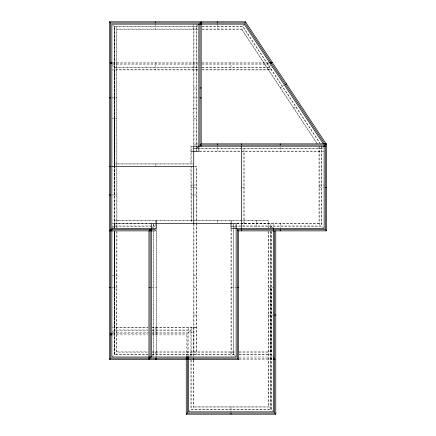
<?xml version="1.0" encoding="UTF-8"?>
<svg xmlns="http://www.w3.org/2000/svg" width="436" height="436" viewBox="0 0 436 436"><rect width="100%" height="100%" fill="white"/><g stroke="black" fill="none" stroke-linecap="round" stroke-linejoin="round"><path stroke-width="0.33" stroke-dasharray="2.18 1.64" d="M114.205 275.41L114.183 330.216L147.929 330.216M271.099 231.63L270.876 409.3L273.443 411.867M114.303 223.401L114.308 228.132L114.417 26.7L111.85 24.133M114.417 118.232L114.303 166.53L114.183 97.898M114.417 97.898L114.303 165.849L114.183 118.232M114.183 287.646L114.281 231.505L114.417 275.41M148.185 354.691L114.183 354.691L114.401 231.516M114.412 228.137L114.417 223.401M114.183 327.414L114.303 231.505L114.417 287.646M114.183 69.934L114.303 97.898L114.417 69.934M114.183 194.968L114.297 167.206L114.417 194.968M270.876 351.89L271.11 287.646M317.163 143.869L241.56 29.038L317.599 144.098M320.395 144.098L242.814 26.7L244.198 24.133M268.434 69.7L272.593 67.1M244.236 223.401L244.002 223.635L244.002 151.101L244.236 151.336M198.854 24.133L196.287 26.7L196.287 151.336M116.75 163.963L191.153 163.963L191.153 146.436L192.903 146.436M116.75 220.834L268.309 220.6L268.309 228.535M111.85 228.535L114.417 225.968L156.426 225.968M196.287 144.098L197.879 143.869M196.287 148.769L198.854 146.202M151.292 228.535L153.859 225.968M196.287 220.834L196.522 166.53L194.609 166.53M147.973 329.981L114.417 329.981L111.85 332.548L148.556 332.548M116.984 327.414L116.75 327.649L147.902 327.649M111.85 357.024L114.417 354.457L114.417 231.309M116.984 231.505L116.75 352.125L147.902 352.125M324.15 146.202L321.583 148.769L193.72 148.769M151.292 357.024L153.859 354.457L153.859 231.391M151.984 334.886L186.254 334.886L187.42 333.714L187.42 356.833M188.586 332.548L191.153 329.981M191.153 354.457L188.586 357.024L188.586 327.414M193.486 352.125L193.955 352.125L193.955 223.167M188.586 411.867L191.153 409.3L270.876 409.3L270.876 231.314M268.538 231.314L268.538 406.962L193.486 406.962L270.876 406.962M196.522 148.534L198.854 146.665M280.223 87.968L284.506 85.14M293.662 108.302L296.971 106.112M114.183 223.401L114.194 228.137L114.183 26.465L197.879 26.465M201.955 26.465L242.939 26.465L319.948 142.997M198.004 26.7L114.417 26.7L114.417 228.137M202.053 26.7L242.814 26.7M197.617 29.038L116.75 29.038L116.984 228.137M202.277 29.038L244.356 29.038M116.984 29.267L197.879 29.267M201.955 29.267L241.435 29.267M112.886 62.462L197.786 62.462M201.857 62.462L268.26 62.462M112.711 63.634L197.786 63.634M201.857 63.634L268.985 63.634M112.532 64.801L197.786 64.801M201.857 64.801L271.067 64.801L269.688 67.367L201.857 67.367M114.183 67.133L197.786 67.133M201.857 67.133L269.813 67.133M197.999 67.367L114.417 67.367L111.85 64.801M197.65 69.7L116.75 69.7L116.984 69.934M202.413 69.7L271.23 69.7M111.85 69.934L197.999 69.934M201.857 69.934L271.383 69.934M193.72 87.968L197.688 87.968M111.85 97.898L116.984 97.898M193.72 97.898L197.688 97.898M193.72 108.302L196.522 108.302M111.85 118.232L116.984 118.232M193.72 118.232L196.522 118.232M193.955 144.098L198.026 144.098M194.385 148.534L323.474 148.534M191.153 151.101L192.903 151.101M199.356 151.101L321.583 151.101M190.919 151.336L193.159 151.336M199.508 151.336L324.15 151.336M114.417 163.963L193.486 163.963M194.276 166.296L196.287 166.296L196.287 222.496M190.919 185.033L192.903 185.033M193.955 185.033L196.522 185.033M319.016 185.033L324.15 185.033M190.919 187.371L192.903 187.371M193.955 187.371L196.522 187.371M241.669 187.371L244.236 187.371M319.016 187.371L324.15 187.371M111.85 194.968L116.984 194.968M190.919 194.968L193.486 194.968M193.955 194.968L196.522 194.968M114.417 220.834L268.538 220.834L268.538 227.935M114.417 223.167L150.654 223.167M236.873 223.167L270.876 223.167L270.876 228.012L270.876 225.968L273.443 228.535M111.85 223.401L150.638 223.401M236.873 223.401L319.25 223.635M150.611 223.635L116.75 223.635L116.75 223.167M236.835 223.635L321.583 223.635M231.015 225.968L321.583 225.968L324.15 228.535M111.85 226.202L155.352 226.202M231.015 226.202L241.435 226.202M242.792 226.202L321.817 226.202L321.817 145.826M111.85 275.41L116.984 275.41M193.72 275.41L196.522 275.41M111.85 287.646L116.984 287.646M151.292 287.646L156.426 287.646M193.72 287.646L196.522 287.646M231.015 287.646L236.149 287.646M268.309 287.646L273.443 287.646M193.72 315.065L196.522 315.065M268.309 315.065L273.443 315.065M111.85 327.414L148.224 327.414M151.968 327.414L196.522 327.414M151.968 327.649L196.287 327.649M151.968 329.981L193.955 329.981M151.979 330.216L190.919 330.216L190.919 356.724M151.951 332.548L193.72 332.548M112.036 333.714L147.908 333.714M151.968 333.714L187.42 333.714M112.886 334.886L147.94 334.886M116.984 351.89L148.224 351.89M151.99 351.89L235.762 351.89M239.053 351.89L273.443 351.89M151.968 352.125L235.707 352.125M239.053 352.125L268.538 352.125L268.309 351.89M148.42 354.457L114.417 354.457L114.199 231.516L114.183 354.691M151.821 354.457L235.745 354.457M239.053 354.457L270.876 354.457L273.443 357.024M151.979 354.691L235.772 354.691M239.168 354.691L271.11 354.691M239.097 357.024L272.767 357.024M239.19 358.19L272.565 358.19M239.151 359.357L272.386 359.357M271.11 231.603L271.11 409.535L190.919 409.535L190.919 360.109M233.582 225.968L236.149 228.535M191.153 220.834L190.919 166.53M236.149 357.024L233.582 354.457L233.582 223.401M270.876 287.646L271.11 351.89M114.303 287.646L114.417 327.414M270.881 231.412L271.11 409.535M114.183 26.465L114.303 97.898M114.396 275.41L114.417 329.981M321.583 145.897L321.583 225.968M319.25 146.436L319.25 225.968M319.016 146.665L319.016 223.401M280.223 147.368L280.223 151.336M280.223 223.401L280.223 228.535M273.443 223.401L273.443 228.137M268.309 231.516L268.309 406.733M256.368 220.6L256.368 228.535M244.002 148.769L244.002 225.968M233.816 224.077L233.816 354.691M231.249 220.834L231.249 222.583M231.249 229.276L231.249 354.457M231.015 62.462L231.015 63.634M231.015 64.801L231.015 69.934M231.015 220.6L231.015 223.635M231.015 229.276L231.015 356.441M231.015 406.733L231.015 411.867M217.575 24.133L217.575 29.267M217.575 146.202L217.575 151.336M217.575 220.6L217.575 222.583M196.522 24.133L196.522 151.336M196.522 223.401L196.522 351.89M196.287 223.167L196.287 354.457M193.955 26.7L193.955 146.665L190.919 146.665L190.919 163.729M193.72 24.133L193.72 146.665M193.72 223.401L193.72 357.024M193.72 360.016L193.72 406.733M193.486 327.414L193.486 356.648M193.486 360.049L193.486 409.3M191.153 166.296L191.153 223.167M191.153 327.414L191.153 356.621M191.153 359.994L191.153 409.3M186.254 334.886L186.254 356.637M156.426 220.6L156.426 223.635M156.426 229.276L156.426 357.024M156.192 220.834L156.192 222.583M156.192 231.314L156.192 354.457M155.352 24.133L155.352 29.267M155.352 62.462L155.352 63.634M155.352 64.801L155.352 69.934M155.352 163.729L155.352 166.296M155.352 220.6L155.352 223.167M155.352 223.635L155.352 228.535M155.352 327.414L155.352 332.548M155.352 333.714L155.352 334.886M155.352 351.89L155.352 356.441M153.859 223.635L153.859 228.137M153.625 224.077L153.625 228.137M153.625 231.516L153.625 356.343M116.75 26.7L116.75 227.919M116.75 231.309L116.75 354.457M271.11 226.202L271.105 227.559L271.11 226.202"/><path stroke-width="0.65" d="M324.945 144.212L244.825 22.966L245.452 21.8L109.518 21.8L109.518 359.357L238.481 359.357L238.481 230.873L237.315 229.701L325.316 229.701L326.482 230.873L238.481 230.873M200.02 146.125L200.02 22.966L201.187 21.8L201.187 143.869L200.02 145.035L325.316 145.035L326.482 143.869L326.482 230.873M109.518 359.357L110.684 358.19L110.684 22.966L109.518 21.8M187.42 358.19L186.254 359.357L186.254 414.2L275.775 414.2L275.775 230.873M186.254 414.2L187.42 413.034L274.609 413.034L275.775 414.2M285.482 84.491L286.457 83.848M110.684 22.966L244.825 22.966M110.194 62.462L112.216 62.462M268.936 62.462L272.326 62.462M110.684 63.634L112.036 63.634M270.342 63.634L271.693 63.634M200.02 87.968L201.187 87.968M109.518 97.898L110.684 97.898M200.02 97.898L201.187 97.898M201.187 143.869L326.482 143.869M323.806 146.665L325.169 146.665L324.052 144.975M193.72 151.336L198.854 151.336L198.854 24.133M109.518 166.53L110.684 166.53M111.85 166.53L193.72 166.53M325.316 187.371L326.482 187.371M109.518 194.968L110.684 194.968M111.85 228.535L156.426 228.535L156.426 223.401M109.518 287.646L110.684 287.646M148.959 287.646L150.126 287.646M237.315 287.646L238.481 287.646M274.609 315.065L275.775 315.065M110.684 333.714L112.036 333.714M110.194 334.886L112.216 334.886M110.684 358.19L237.315 358.19L238.481 359.357M273.247 358.19L274.609 358.19M273.061 359.357L275.1 359.357M245.452 21.8L326.112 143.858M323.403 143.994L244.198 24.133L111.85 24.133L111.85 357.024L236.149 357.024L236.149 223.401L151.292 223.401L151.292 357.024M325.316 144.774L325.316 229.701M280.223 143.869L280.223 145.035M280.223 229.701L280.223 230.873M274.609 231.053L274.609 413.034M273.443 228.137L273.443 411.867L188.586 411.867L188.586 356.735M241.435 143.869L241.435 145.035M241.435 146.202L241.435 228.535M241.435 229.701L241.435 230.873M237.315 229.701L237.315 358.19M231.015 223.401L231.015 228.535L324.15 228.535L324.15 146.202L193.72 146.202L193.72 223.401M231.015 413.034L231.015 414.2M217.575 21.8L217.575 22.966M217.575 143.869L217.575 145.035M201.187 144.986L201.187 146.109M193.72 358.19L193.72 359.357M187.42 356.833L187.42 413.034M186.254 356.637L186.254 358.681M156.426 358.19L156.426 359.357M155.352 21.8L155.352 22.966M155.352 358.19L155.352 359.357M110.684 229.701L109.518 230.873L155.352 230.873L155.352 229.701L110.684 229.701M150.126 229.701L148.959 230.873L148.959 359.357L150.126 358.19L150.126 229.701"/></g></svg>
